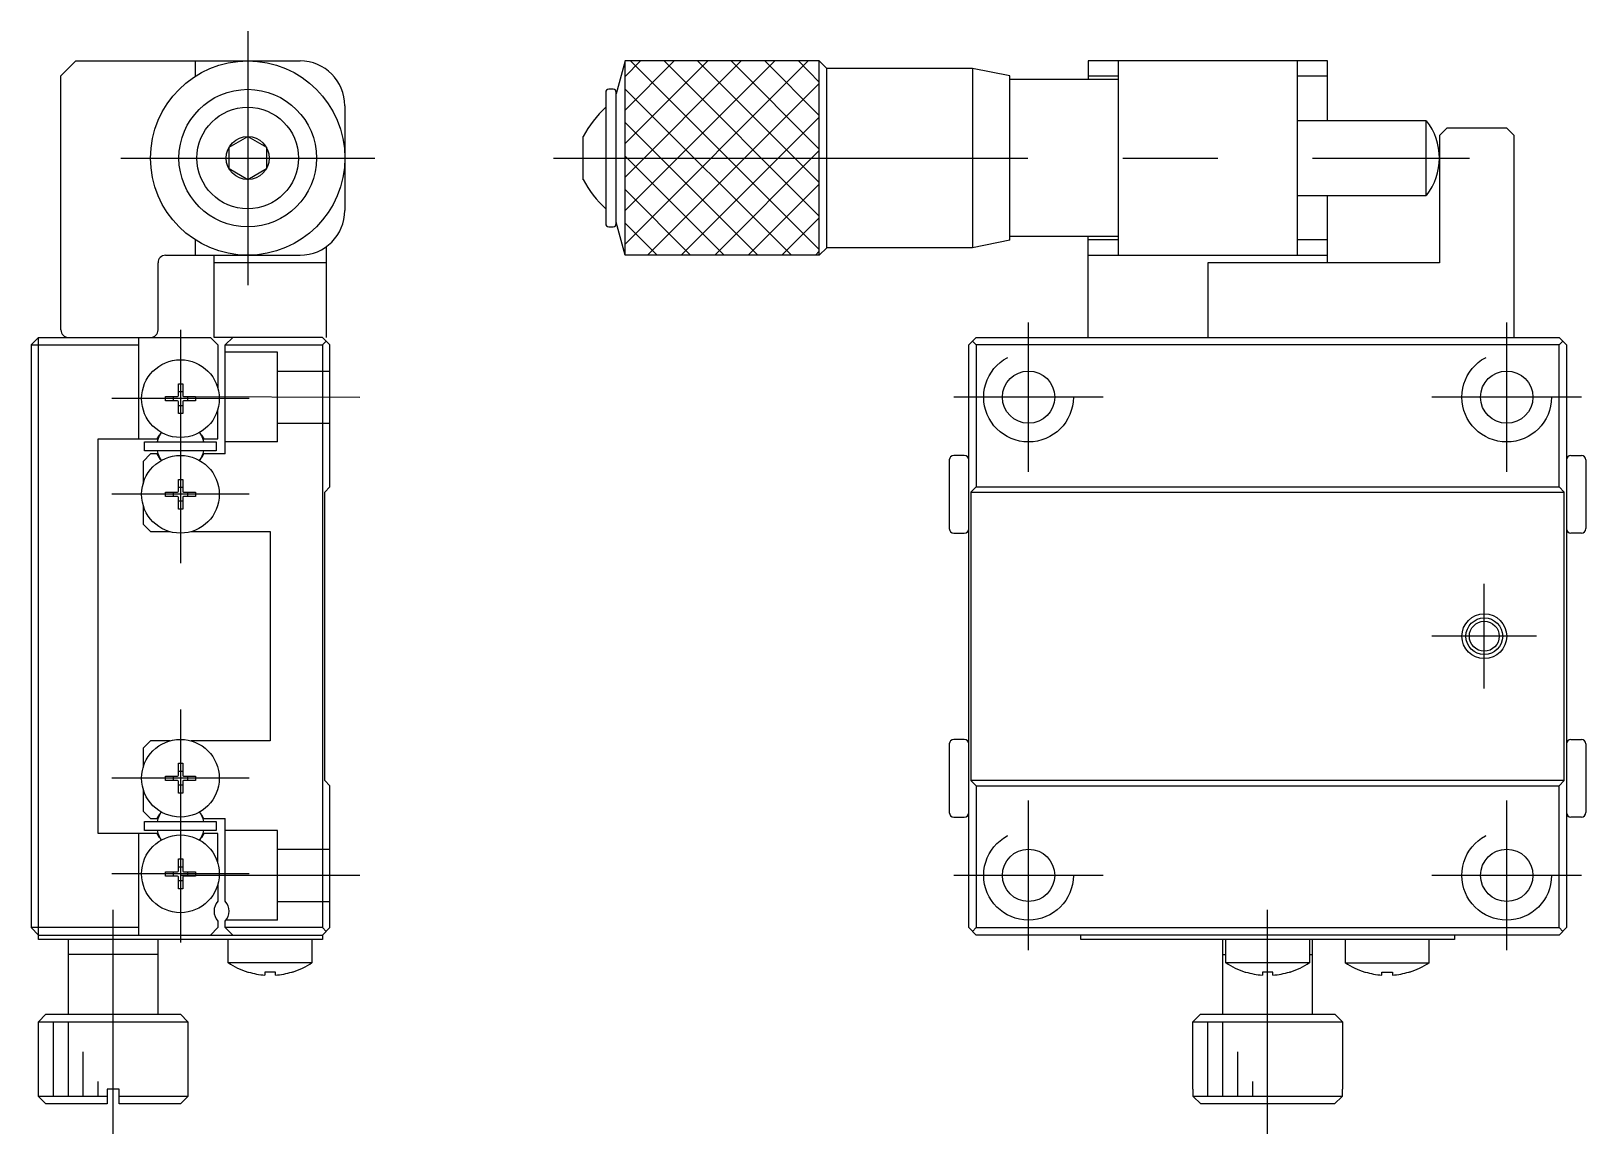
# Model space of a CAD drawing. Extents: x 1 to 256, y 0 to 174.
# Drawn here: x 151.6 to 255.7, y 65.3 to 139.1 of the extents above; entities that cross this region are included whole.
import ezdxf

# ---------------------------------------------------------------- set-up
doc = ezdxf.new("R2010")
doc.units = 0
doc.linetypes.add('CENTER', pattern=[50.8, 31.75, -6.35, 6.35, -6.35])
doc.linetypes.add('DASHED', pattern=[19.05, 12.7, -6.35])
doc.layers.get('0').update_dxf_attribs({"linetype": 'CONTINUOUS'})
doc.layers.add('CENTER', color=1, linetype='CENTER')

msp = doc.modelspace()

# ---------------------------------------------------------------- linework, layer by layer
at = {"color": 7, "linetype": 'CONTINUOUS'}
for p, q in [((153.63, 136.14), (154.63, 137.14)), ((154.63, 137.14), (169.63, 137.14)), ((162.63, 136.11), (162.63, 137.14)), ((191.38, 137.14), (190.79, 134.94)), ((204.38, 137.14), (191.38, 137.14)), ((191.38, 124.14), (191.38, 137.14)), ((204.88, 136.64), (204.38, 137.14)), ((204.38, 124.14), (204.38, 137.14)), ((214.63, 136.64), (204.88, 136.64)), ((204.88, 124.64), (204.88, 136.64)), ((217.13, 136.14), (214.63, 136.64)), ((214.63, 136.64), (214.63, 124.64)), ((238.38, 137.14), (222.38, 137.14)), ((222.38, 137.14), (222.38, 135.89)), ((224.38, 137.14), (224.38, 124.14)), ((236.38, 124.14), (236.38, 137.14)), ((238.38, 133.14), (238.38, 137.14)), ((153.63, 119.14), (153.63, 136.14)), ((217.13, 125.14), (217.13, 136.14)), ((224.38, 135.89), (217.13, 135.89)), ((224.38, 136.11), (222.38, 136.11)), ((238.38, 136.11), (236.38, 136.11)), ((190.09, 135.04), (190.09, 126.24)), ((190.59, 135.24), (190.29, 135.24)), ((190.79, 126.24), (190.79, 135.04)), ((172.63, 134.14), (172.63, 127.14)), ((245, 133.14), (236.38, 133.14)), ((245, 128.14), (245, 133.14)), ((246.38, 132.64), (245.88, 132.14)), ((250.38, 132.64), (246.38, 132.64)), ((250.88, 132.14), (250.38, 132.64)), ((164.88, 131.36), (166.13, 132.08)), ((164.88, 129.92), (164.88, 131.36)), ((166.13, 132.08), (167.38, 131.36)), ((167.38, 131.36), (167.38, 129.92)), ((188.58, 129.19), (188.58, 132.08)), ((245.88, 132.14), (245.88, 123.64)), ((250.88, 118.64), (250.88, 132.14)), ((166.13, 129.19), (164.88, 129.92)), ((167.38, 129.92), (166.13, 129.19)), ((236.38, 128.14), (245, 128.14)), ((238.38, 123.64), (238.38, 128.14)), ((190.29, 126.04), (190.59, 126.04)), ((191.38, 124.14), (190.79, 126.34)), ((162.63, 124.14), (162.63, 125.16)), ((217.13, 125.14), (214.63, 124.64)), ((224.38, 125.39), (217.13, 125.39)), ((222.38, 118.64), (222.38, 125.39)), ((224.38, 125.16), (222.38, 125.16)), ((238.38, 125.16), (236.38, 125.16)), ((160.63, 124.14), (169.63, 124.14)), ((163.88, 118.64), (163.88, 124.14)), ((171.38, 124.7), (171.38, 118.64)), ((204.38, 124.14), (191.38, 124.14)), ((204.88, 124.64), (204.38, 124.14)), ((214.63, 124.64), (204.88, 124.64)), ((222.38, 124.14), (238.38, 124.14)), ((160.13, 119.14), (160.13, 123.64)), ((171.38, 123.64), (163.88, 123.64)), ((245.88, 123.64), (230.38, 123.64)), ((230.38, 123.64), (230.38, 118.64)), ((152.13, 118.64), (151.63, 118.14)), ((152.13, 78.34), (152.13, 118.64)), ((152.13, 118.64), (163.63, 118.64)), ((158.83, 118.64), (158.83, 111.84)), ((164.13, 118.14), (163.63, 118.64)), ((171.13, 118.64), (163.88, 118.64)), ((165.13, 118.64), (164.63, 118.14)), ((171.13, 118.64), (171.63, 118.14)), ((214.38, 118.14), (214.88, 118.64)), ((214.88, 118.64), (253.88, 118.64)), ((253.88, 118.64), (254.38, 118.14)), ((151.63, 118.14), (151.63, 79.14)), ((151.63, 118.14), (158.83, 118.14)), ((164.13, 118.14), (164.13, 115.25)), ((164.63, 110.84), (164.63, 118.14)), ((164.63, 118.14), (171.13, 118.14)), ((171.13, 118.14), (171.38, 118.39)), ((171.13, 118.14), (171.13, 79.14)), ((171.63, 108.64), (171.63, 118.14)), ((214.38, 79.14), (214.38, 118.14)), ((214.88, 118.14), (214.63, 118.39)), ((214.88, 118.14), (214.88, 108.64)), ((253.88, 118.14), (214.88, 118.14)), ((253.88, 118.14), (254.13, 118.39)), ((253.88, 108.64), (253.88, 118.14)), ((254.38, 118.14), (254.38, 79.14)), ((161.49, 115.54), (161.78, 115.54)), ((161.49, 114.74), (161.49, 115.54)), ((161.78, 115.54), (161.78, 114.74)), ((160.63, 114.39), (160.63, 114.68)), ((160.63, 114.68), (161.43, 114.68)), ((161.16, 114.39), (161.16, 114.68)), ((161.49, 115.01), (161.78, 115.01)), ((161.84, 114.68), (162.63, 114.68)), ((162.1, 114.68), (162.1, 114.39)), ((162.63, 114.68), (162.63, 114.39)), ((161.43, 114.39), (160.63, 114.39)), ((161.49, 113.54), (161.49, 114.33)), ((161.78, 114.07), (161.49, 114.07)), ((161.78, 113.54), (161.49, 113.54)), ((161.78, 114.33), (161.78, 113.54)), ((162.63, 114.39), (161.84, 114.39)), ((164.13, 111.84), (164.13, 113.82)), ((156.13, 85.44), (156.13, 111.84)), ((156.13, 111.84), (160.08, 111.84)), ((159.23, 111.64), (164.03, 111.64)), ((159.23, 111.04), (159.23, 111.64)), ((160.08, 111.84), (160.23, 112.1)), ((163.03, 112.1), (163.19, 111.84)), ((163.19, 111.84), (164.13, 111.84)), ((164.03, 111.64), (164.03, 111.04)), ((159.63, 110.84), (159.13, 110.34)), ((159.13, 110.34), (159.13, 108.85)), ((164.03, 111.04), (159.23, 111.04)), ((160.08, 110.84), (159.63, 110.84)), ((160.3, 110.47), (160.08, 110.84)), ((163.18, 110.84), (163.06, 110.61)), ((164.63, 110.84), (163.18, 110.84)), ((213.08, 110.44), (213.08, 105.84)), ((214.08, 110.74), (213.38, 110.74)), ((254.68, 110.74), (255.38, 110.74)), ((255.68, 110.44), (255.68, 105.84)), ((160.63, 107.99), (160.63, 108.28)), ((160.63, 108.28), (161.43, 108.28)), ((161.16, 107.99), (161.16, 108.28)), ((161.49, 109.14), (161.78, 109.14)), ((161.49, 108.34), (161.49, 109.14)), ((161.49, 108.61), (161.78, 108.61)), ((161.78, 109.14), (161.78, 108.34)), ((161.84, 108.28), (162.63, 108.28)), ((162.1, 108.28), (162.1, 107.99)), ((162.63, 108.28), (162.63, 107.99)), ((171.28, 108.29), (171.63, 108.64)), ((171.28, 88.99), (171.28, 108.29)), ((214.88, 108.64), (214.53, 108.29)), ((214.53, 108.29), (254.23, 108.29)), ((214.53, 108.29), (214.53, 88.99)), ((214.88, 108.64), (253.88, 108.64)), ((254.23, 108.29), (253.88, 108.64)), ((254.23, 88.99), (254.23, 108.29)), ((159.13, 107.42), (159.13, 106.14)), ((161.43, 107.99), (160.63, 107.99)), ((161.49, 107.14), (161.49, 107.93)), ((161.78, 107.67), (161.49, 107.67)), ((161.78, 107.93), (161.78, 107.14)), ((162.63, 107.99), (161.84, 107.99)), ((159.13, 106.14), (159.63, 105.64)), ((161.78, 107.14), (161.49, 107.14)), ((159.63, 105.64), (160.92, 105.64)), ((162.35, 105.64), (167.63, 105.64)), ((167.63, 105.64), (167.63, 91.64)), ((213.38, 105.54), (214.08, 105.54)), ((255.38, 105.54), (254.68, 105.54)), ((159.63, 91.64), (159.13, 91.14)), ((160.92, 91.64), (159.63, 91.64)), ((167.63, 91.64), (162.35, 91.64)), ((214.08, 91.74), (213.38, 91.74)), ((254.68, 91.74), (255.38, 91.74)), ((159.13, 91.14), (159.13, 89.85)), ((213.08, 91.44), (213.08, 86.84)), ((255.68, 91.44), (255.68, 86.84)), ((161.49, 90.14), (161.78, 90.14)), ((161.49, 89.34), (161.49, 90.14)), ((161.49, 89.61), (161.78, 89.61)), ((161.78, 90.14), (161.78, 89.34)), ((160.63, 88.99), (160.63, 89.28)), ((160.63, 89.28), (161.43, 89.28)), ((161.43, 88.99), (160.63, 88.99)), ((161.16, 88.99), (161.16, 89.28)), ((161.49, 88.14), (161.49, 88.93)), ((161.78, 88.67), (161.49, 88.67)), ((161.78, 88.93), (161.78, 88.14)), ((161.84, 89.28), (162.63, 89.28)), ((162.63, 88.99), (161.84, 88.99)), ((162.1, 89.28), (162.1, 88.99)), ((162.63, 89.28), (162.63, 88.99)), ((171.63, 88.64), (171.28, 88.99)), ((171.63, 79.14), (171.63, 88.64)), ((254.23, 88.99), (214.53, 88.99)), ((214.53, 88.99), (214.88, 88.64)), ((214.88, 88.64), (253.88, 88.64)), ((214.88, 88.64), (214.88, 79.14)), ((253.88, 88.64), (254.23, 88.99)), ((253.88, 79.14), (253.88, 88.64)), ((159.13, 88.42), (159.13, 86.94)), ((161.78, 88.14), (161.49, 88.14)), ((159.13, 86.94), (159.63, 86.44)), ((159.63, 86.44), (160.08, 86.44)), ((160.08, 86.44), (160.26, 86.73)), ((163.06, 86.66), (163.18, 86.44)), ((163.18, 86.44), (164.63, 86.44)), ((164.63, 80.9), (164.63, 86.44)), ((213.38, 86.54), (214.08, 86.54)), ((255.38, 86.54), (254.68, 86.54)), ((160.08, 85.44), (156.13, 85.44)), ((158.83, 85.44), (158.83, 78.64)), ((159.23, 86.24), (164.03, 86.24)), ((159.23, 85.64), (159.23, 86.24)), ((164.03, 85.64), (159.23, 85.64)), ((160.23, 85.18), (160.08, 85.44)), ((163.19, 85.44), (163.03, 85.18)), ((164.13, 85.44), (163.19, 85.44)), ((164.03, 86.24), (164.03, 85.64)), ((164.13, 83.45), (164.13, 85.44)), ((161.49, 83.74), (161.78, 83.74)), ((161.49, 82.94), (161.49, 83.74)), ((161.78, 83.74), (161.78, 82.94)), ((160.63, 82.59), (160.63, 82.88)), ((160.63, 82.88), (161.43, 82.88)), ((161.43, 82.59), (160.63, 82.59)), ((161.16, 82.59), (161.16, 82.88)), ((161.49, 83.21), (161.78, 83.21)), ((161.49, 81.74), (161.49, 82.53)), ((161.78, 82.27), (161.49, 82.27)), ((161.78, 82.53), (161.78, 81.74)), ((161.84, 82.88), (162.63, 82.88)), ((162.63, 82.59), (161.84, 82.59)), ((162.1, 82.88), (162.1, 82.59)), ((162.63, 82.88), (162.63, 82.59)), ((161.78, 81.74), (161.49, 81.74)), ((164.13, 82.02), (164.13, 80.9)), ((151.63, 79.14), (152.13, 78.64)), ((158.83, 79.14), (151.63, 79.14)), ((164.13, 79.14), (163.63, 78.64)), ((164.13, 79.58), (164.13, 79.14)), ((164.63, 79.14), (164.63, 79.58)), ((164.63, 79.14), (165.13, 78.64)), ((171.13, 79.14), (164.63, 79.14)), ((171.13, 78.64), (171.63, 79.14)), ((171.13, 79.14), (171.38, 78.89)), ((214.88, 78.64), (214.38, 79.14)), ((214.88, 79.14), (214.63, 78.89)), ((214.88, 79.14), (253.88, 79.14)), ((253.88, 79.14), (254.13, 78.89)), ((254.38, 79.14), (253.88, 78.64)), ((152.13, 78.64), (171.13, 78.64)), ((171.13, 78.34), (152.13, 78.34)), ((154.13, 73.34), (154.13, 78.34)), ((160.13, 73.34), (160.13, 78.34)), ((164.83, 76.79), (164.83, 78.34)), ((170.43, 78.34), (170.43, 76.79)), ((171.13, 78.64), (171.13, 78.34)), ((253.88, 78.64), (214.88, 78.64)), ((221.88, 78.34), (221.88, 78.64)), ((246.88, 78.34), (221.88, 78.34)), ((231.38, 73.34), (231.38, 78.34)), ((231.58, 76.79), (231.58, 78.34)), ((237.18, 78.34), (237.18, 76.79)), ((237.38, 73.34), (237.38, 78.34)), ((239.58, 78.34), (239.58, 76.79)), ((245.18, 76.79), (245.18, 78.34)), ((246.88, 78.64), (246.88, 78.34)), ((160.13, 77.34), (154.13, 77.34)), ((231.38, 77.34), (231.58, 77.34)), ((237.18, 77.34), (237.38, 77.34)), ((170.43, 76.79), (164.83, 76.79)), ((166.13, 76.17), (166.18, 76.17)), ((167.98, 76.17), (167.28, 76.17)), ((167.28, 76.17), (167.28, 75.96)), ((167.98, 75.96), (167.98, 76.17)), ((169.13, 76.17), (169.09, 76.17)), ((237.18, 76.79), (231.58, 76.79)), ((232.88, 76.17), (232.92, 76.17)), ((234.73, 76.17), (234.03, 76.17)), ((234.03, 76.17), (234.03, 75.96)), ((234.73, 75.96), (234.73, 76.17)), ((235.88, 76.17), (235.84, 76.17)), ((239.58, 76.79), (245.18, 76.79)), ((240.88, 76.17), (240.92, 76.17)), ((242.03, 75.96), (242.03, 76.17)), ((242.03, 76.17), (242.73, 76.17)), ((242.73, 76.17), (242.73, 75.96)), ((243.88, 76.17), (243.84, 76.17)), ((152.13, 72.84), (152.63, 73.34)), ((152.13, 72.84), (162.13, 72.84)), ((152.13, 67.84), (152.13, 72.84)), ((152.63, 73.34), (161.63, 73.34)), ((161.63, 73.34), (162.13, 72.84)), ((162.13, 72.84), (162.13, 67.84)), ((229.38, 72.84), (229.88, 73.34)), ((229.38, 72.84), (239.38, 72.84)), ((229.38, 68.34), (229.38, 72.84)), ((229.88, 73.34), (238.88, 73.34)), ((238.88, 73.34), (239.38, 72.84)), ((239.38, 72.84), (239.38, 68.34)), ((156.73, 67.84), (152.13, 67.84)), ((152.63, 67.34), (152.13, 67.84)), ((157.53, 68.34), (156.73, 68.34)), ((156.73, 68.34), (156.73, 67.34)), ((157.53, 67.34), (157.53, 68.34)), ((162.13, 67.84), (157.53, 67.84)), ((162.13, 67.84), (161.63, 67.34)), ((229.4, 68.34), (229.38, 68.34)), ((229.4, 67.84), (229.4, 68.34)), ((239.36, 67.84), (229.4, 67.84)), ((229.9, 67.34), (229.4, 67.84)), ((239.36, 67.84), (238.86, 67.34)), ((239.38, 68.34), (239.36, 68.34)), ((239.36, 68.34), (239.36, 67.84)), ((156.73, 67.34), (152.63, 67.34)), ((161.63, 67.34), (157.53, 67.34)), ((238.86, 67.34), (229.9, 67.34))]:
    msp.add_line(p, q, dxfattribs=at)
at = {"color": 3, "linetype": 'CONTINUOUS'}
for p, q in [((191.38, 136.1), (192.42, 137.14)), ((191.38, 133.85), (194.66, 137.14)), ((191.38, 131.61), (196.91, 137.14)), ((191.38, 129.36), (199.15, 137.14)), ((191.38, 127.12), (201.4, 137.14)), ((191.38, 124.87), (203.64, 137.14)), ((204.38, 124.51), (191.75, 137.14)), ((204.38, 126.75), (194, 137.14)), ((204.38, 129), (196.24, 137.14)), ((204.38, 131.24), (198.49, 137.14)), ((204.38, 133.49), (200.73, 137.14)), ((204.38, 135.73), (202.98, 137.14)), ((202.51, 124.14), (191.38, 135.26)), ((192.89, 124.14), (204.38, 135.63)), ((195.13, 124.14), (204.38, 133.38)), ((200.26, 124.14), (191.38, 133.02)), ((197.38, 124.14), (204.38, 131.14)), ((198.02, 124.14), (191.38, 130.77)), ((195.77, 124.14), (191.38, 128.53)), ((199.63, 124.14), (204.38, 128.89)), ((193.53, 124.14), (191.38, 126.28)), ((201.87, 124.14), (204.38, 126.65)), ((204.12, 124.14), (204.38, 124.4)), ((153.13, 67.84), (153.13, 72.84)), ((154.13, 67.84), (154.13, 72.84)), ((230.38, 67.84), (230.38, 72.84)), ((231.38, 67.84), (231.38, 72.84)), ((155.13, 67.84), (155.13, 70.84)), ((232.38, 67.84), (232.38, 70.84)), ((156.13, 67.84), (156.13, 68.84)), ((233.38, 67.84), (233.38, 68.84))]:
    msp.add_line(p, q, dxfattribs=at)
at = {"color": 3, "linetype": 'DASHED'}
for p, q in [((168.13, 117.64), (164.63, 117.64)), ((168.13, 111.64), (168.13, 117.64)), ((168.13, 116.39), (171.63, 116.39)), ((168.13, 112.89), (171.63, 112.89)), ((168.13, 111.64), (164.63, 111.64)), ((168.13, 85.64), (164.63, 85.64)), ((168.13, 79.64), (168.13, 85.64)), ((168.13, 84.39), (171.63, 84.39)), ((168.13, 80.89), (171.63, 80.89)), ((168.13, 79.64), (164.68, 79.64))]:
    msp.add_line(p, q, dxfattribs=at)
at = {"color": 7, "linetype": 'CONTINUOUS'}
for centre, radius in [((166.13, 130.64), 6.5), ((166.13, 130.64), 4.6), ((166.13, 130.64), 3.4), ((166.13, 130.64), 1.44), ((161.63, 114.54), 2.6), ((218.38, 114.64), 1.75), ((250.38, 114.64), 1.75), ((161.63, 108.14), 2.6), ((248.88, 98.64), 1.23), ((248.88, 98.64), 1), ((161.63, 89.14), 2.6), ((161.63, 82.74), 2.6), ((218.38, 82.64), 1.75), ((250.38, 82.64), 1.75)]:
    msp.add_circle(centre, radius, dxfattribs=at)
at = {"color": 3, "linetype": 'DASHED'}
for centre in [(218.38, 114.64), (250.38, 114.64), (218.38, 82.64), (250.38, 82.64)]:
    msp.add_circle(centre, 3, dxfattribs=at)
at = {"color": 3, "linetype": 'CONTINUOUS'}
msp.add_circle((248.88, 98.64), 1.5, dxfattribs=at)
at = {"color": 7, "linetype": 'CONTINUOUS'}
for centre, radius, start, end in [((169.63, 134.14), 3, 0, 90), ((190.29, 135.04), 0.2, 90, 180), ((190.59, 135.04), 0.2, 360, 90), ((195.47, 128.32), 7.85, 133.2792, 151.3848), ((241.88, 130.64), 4, 321.3178, 38.6822), ((195.47, 132.96), 7.85, 208.6152, 226.7208), ((169.63, 127.14), 3, 270, 0), ((190.29, 126.24), 0.2, 180, 270), ((190.59, 126.24), 0.2, 270, 0), ((160.63, 123.64), 0.5, 90, 180), ((154.13, 119.14), 0.5, 180, 270), ((159.63, 119.14), 0.5, 270, 0), ((161.43, 114.74), 0.06, 270, 0), ((161.84, 114.74), 0.06, 180, 270), ((161.43, 114.33), 0.06, 360, 90), ((161.84, 114.33), 0.06, 90, 180), ((161.63, 111.34), 1.59, 143.8028, 169.1069), ((161.75, 111.22), 1.75, 142.9939, 151.3786), ((161.52, 111.22), 1.75, 28.6214, 37.0061), ((161.63, 111.34), 1.59, 10.8931, 36.1972), ((161.63, 111.34), 1.59, 190.8931, 216.1972), ((161.75, 111.45), 1.75, 208.6214, 217.0061), ((161.63, 111.34), 1.59, 323.8028, 349.1069), ((161.52, 111.45), 1.75, 322.9939, 331.3786), ((213.38, 110.44), 0.3, 90, 180), ((214.08, 110.44), 0.3, 0, 90), ((254.68, 110.44), 0.3, 90, 180), ((255.38, 110.44), 0.3, 360, 90), ((161.43, 108.34), 0.06, 270, 0), ((161.84, 108.34), 0.06, 180, 270), ((161.43, 107.93), 0.06, 360, 90), ((161.84, 107.93), 0.06, 90, 180), ((213.38, 105.84), 0.3, 180, 270), ((214.08, 105.84), 0.3, 270, 360), ((254.68, 105.84), 0.3, 180, 270), ((255.38, 105.84), 0.3, 270, 0), ((213.38, 91.44), 0.3, 90, 180), ((214.08, 91.44), 0.3, 0, 90), ((254.68, 91.44), 0.3, 90, 180), ((255.38, 91.44), 0.3, 360, 90), ((161.43, 89.34), 0.06, 270, 0), ((161.43, 88.93), 0.06, 360, 90), ((161.84, 89.34), 0.06, 180, 270), ((161.84, 88.93), 0.06, 90, 180), ((161.63, 85.94), 1.59, 143.8028, 169.1069), ((161.75, 85.82), 1.75, 142.9939, 151.3786), ((161.52, 85.82), 1.75, 28.6214, 37.0061), ((161.63, 85.94), 1.59, 10.8931, 36.1972), ((213.38, 86.84), 0.3, 180, 270), ((214.08, 86.84), 0.3, 270, 0), ((254.68, 86.84), 0.3, 180, 270), ((255.38, 86.84), 0.3, 270, 0), ((161.63, 85.94), 1.59, 190.8931, 216.1972), ((161.63, 85.94), 1.59, 323.8028, 349.1069), ((161.75, 86.05), 1.75, 208.6214, 217.0061), ((161.52, 86.05), 1.75, 322.9939, 331.3786), ((161.43, 82.94), 0.06, 270, 0), ((161.43, 82.53), 0.06, 360, 90), ((161.84, 82.94), 0.06, 180, 270), ((161.84, 82.53), 0.06, 90, 180), ((164.88, 80.24), 1, 138.5904, 221.4096), ((163.88, 80.24), 1, 318.5904, 41.4096), ((167.63, 80.94), 5, 235.9442, 252.5424), ((167.63, 80.94), 4.99, 252.9961, 265.9761), ((167.63, 80.94), 4.99, 274.0239, 287.0039), ((167.63, 80.94), 5, 287.4576, 304.0558), ((234.38, 80.94), 5, 235.9442, 252.5424), ((234.38, 80.94), 4.99, 252.9961, 265.9761), ((234.38, 80.94), 4.99, 274.0239, 287.0039), ((234.38, 80.94), 5, 287.4576, 304.0558), ((242.38, 80.94), 5, 235.9442, 252.5424), ((242.38, 80.94), 4.99, 252.9961, 265.9761), ((242.38, 80.94), 4.99, 274.0239, 287.0039), ((242.38, 80.94), 5, 287.4576, 304.0558)]:
    msp.add_arc(centre, radius, start, end, dxfattribs=at)
at = {"layer": 'CENTER', "color": 1, "linetype": 'CENTER'}
for p, q in [((166.13, 139.14), (166.13, 122.14)), ((157.63, 130.64), (174.63, 130.64)), ((186.59, 130.64), (247.88, 130.64)), ((161.63, 119.14), (161.63, 103.54)), ((218.38, 109.64), (218.38, 119.64)), ((250.38, 109.64), (250.38, 119.64)), ((166.23, 114.54), (157.03, 114.54)), ((161.84, 114.68), (173.63, 114.64)), ((223.38, 114.64), (213.38, 114.64)), ((255.38, 114.64), (245.38, 114.64)), ((166.23, 108.14), (157.03, 108.14)), ((248.88, 95.14), (248.88, 102.14)), ((252.38, 98.64), (245.38, 98.64)), ((161.63, 93.74), (161.63, 78.14)), ((166.23, 89.14), (157.03, 89.14)), ((218.38, 77.64), (218.38, 87.64)), ((250.38, 77.64), (250.38, 87.64)), ((166.23, 82.74), (157.03, 82.74)), ((173.63, 82.64), (161.63, 82.64)), ((223.38, 82.64), (213.38, 82.64)), ((255.38, 82.64), (245.38, 82.64)), ((157.13, 65.34), (157.13, 80.34)), ((234.38, 65.34), (234.38, 80.34))]:
    msp.add_line(p, q, dxfattribs=at)

doc.saveas('drawing.dxf')
